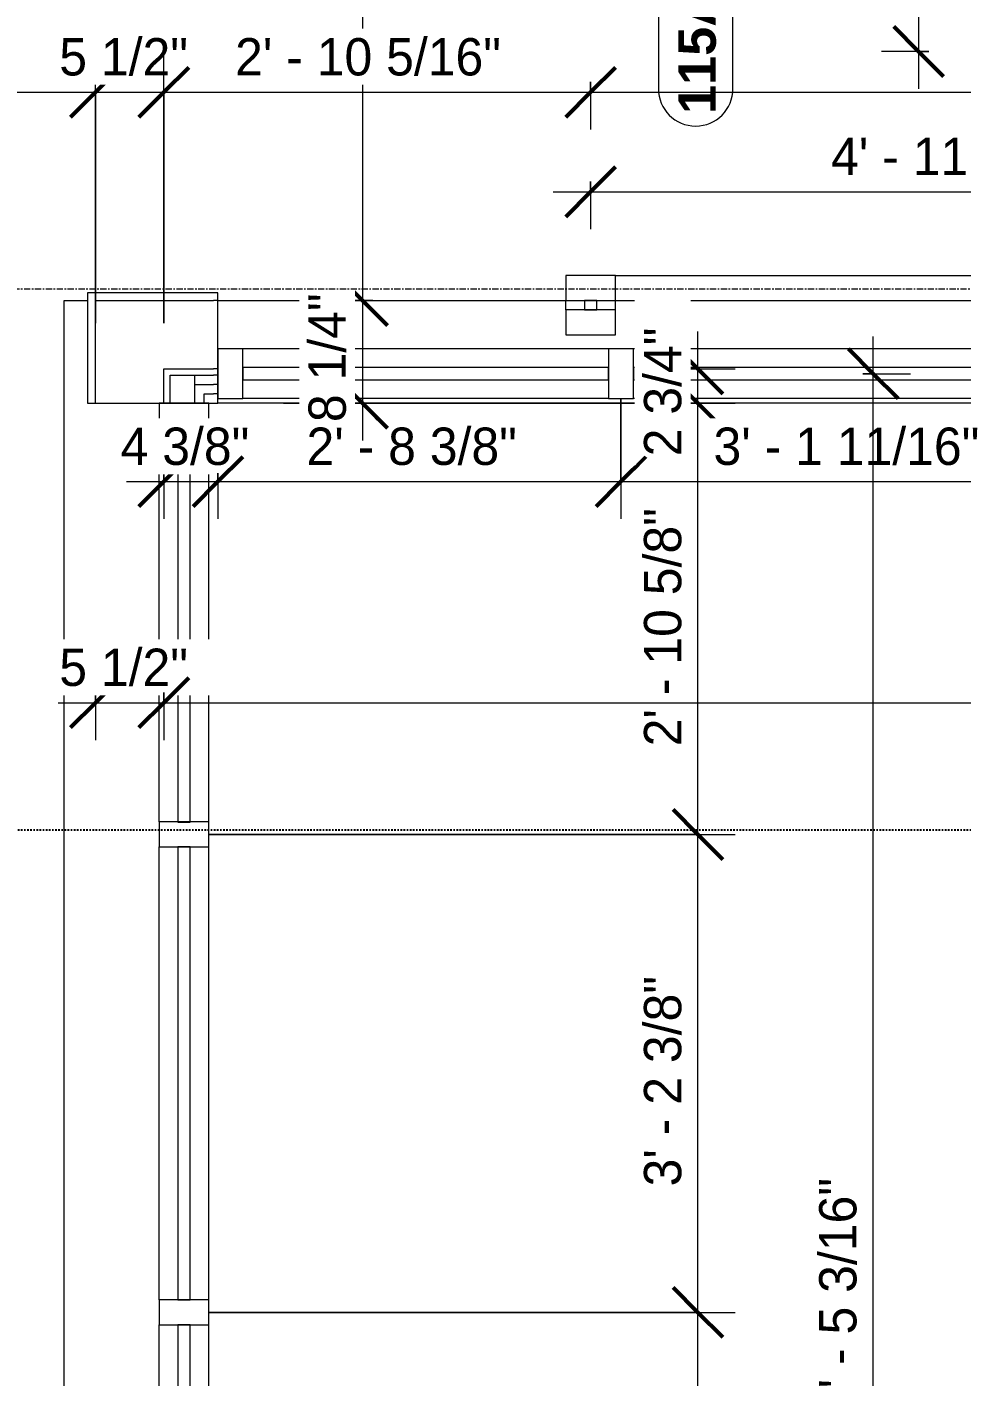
# Model space of a CAD drawing. Header units: inches. Extents: x -4058 to -1781, y 9814 to 12264.
# Drawn here: x -3415.2 to -3340.1, y 11197.9 to 11306.3 of the extents above; entities that cross this region are included whole.
import ezdxf

# ---------------------------------------------------------------- set-up
doc = ezdxf.new("R2010")
doc.units = ezdxf.units.IN
doc.header["$MEASUREMENT"] = 0
for name, pattern in [('Aligning Line 1_8_', [0.25, 0.125, -0.125]), ('Dash_2_', [0.25, 0.125, -0.125]), ('Grid Line 1_2_', [0.875, 0.5, -0.125, 0.125, -0.125])]:
    doc.linetypes.add(name, pattern=pattern)
for name, color, linetype, lineweight in [('0-1', 7, 'Continuous', 5), ('0-2', 7, 'Continuous', 9), ('A-ANNO-DIMS', 211, 'Continuous', 9), ('A-ANNO-DIMS-32', 211, 'Continuous', 9), ('A-DOOR-1', 7, 'Continuous', 9), ('A-DOOR-IDEN', 31, 'Continuous', 9), ('A-FLOR-1', 7, 'Continuous', 9), ('A-GLAZ-CURT-1', 7, 'Continuous', 9), ('A-GLAZ-CWMG-1', 7, 'Continuous', 9), ('A-WALL-1', 7, 'Continuous', 9), ('G-ANNO-SYMB', 111, 'Aligning Line 1_8_', 9), ('S-GRID-1', 1, 'Grid Line 1_2_', 9)]:
    doc.layers.add(name, color=color, linetype=linetype, lineweight=lineweight)
doc.layers.add('0-3', color=250, linetype='Dash_2_')
doc.styles.add('Arial_B', font='arialbd.ttf', dxfattribs={"height": 3})
doc.styles.add('Century Gothic', font='ufonts.com_century-gothic.ttf', dxfattribs={"height": 3})
doc.dimstyles.new('THE_DIMENSION_STRING_1', dxfattribs={"dimscale": 12, "dimtxt": 3.132505, "dimasz": 0.333333, "dimexe": 0.25, "dimexo": 0.166667, "dimgap": 0.041667, "dimtad": 1, "dimdec": 4, "dimrnd": 0.0625, "dimzin": 3, "dimdsep": 46, "dimlunit": 4, "dimtxsty": 'Century Gothic', "dimblk1": 'OBLIQUE', "dimblk2": 'OBLIQUE', "dimsah": 1, "dimcen": 0.09, "dimdle": 0.25, "dimazin": 0, "dimtfac": 1, "dimtdec": 4, "dimtix": 1, "dimtmove": 1, "dimatfit": 3, "dimfxl": 1, "dimtvp": 1, "dimtfill": 1, "dimfrac": 2, "dimtolj": 1, "dimtzin": 0, "dimarcsym": 2})
doc.dimstyles.new('THE_DIMENSION_STRING_3', dxfattribs={"dimscale": 12, "dimtxt": 3.132505, "dimasz": 0.333333, "dimexe": 0.25, "dimexo": 0.166667, "dimgap": 0.041667, "dimtad": 1, "dimdec": 4, "dimrnd": 0.0625, "dimzin": 3, "dimdsep": 46, "dimlunit": 4, "dimtxsty": 'Century Gothic', "dimblk1": 'OBLIQUE', "dimblk2": 'OBLIQUE', "dimsah": 1, "dimcen": 0.09, "dimdle": 0.25, "dimazin": 0, "dimtfac": 1, "dimtdec": 4, "dimtix": 1, "dimtmove": 0, "dimatfit": 3, "dimfxl": 1, "dimtvp": 1, "dimtfill": 1, "dimfrac": 2, "dimtolj": 1, "dimtzin": 0, "dimarcsym": 2})
doc.dimstyles.new('THE_DIMENSION_STRING_4', dxfattribs={"dimscale": 12, "dimtxt": 3.132505, "dimasz": 0.333333, "dimexe": 0.25, "dimexo": 0.166667, "dimgap": 0.041667, "dimtad": 1, "dimdec": 4, "dimrnd": 0.0625, "dimzin": 3, "dimdsep": 46, "dimlunit": 4, "dimtxsty": 'Century Gothic', "dimblk1": 'OBLIQUE', "dimblk2": 'OBLIQUE', "dimsah": 1, "dimcen": 0.09, "dimdle": 0.25, "dimazin": 0, "dimtfac": 1, "dimtdec": 4, "dimtix": 1, "dimtmove": 0, "dimatfit": 3, "dimfxl": 1, "dimtvp": 1, "dimtfill": 1, "dimfrac": 2, "dimtolj": 1, "dimtzin": 0, "dimarcsym": 2})

# ---------------------------------------------------------------- blocks, each defined once
blk = doc.blocks.new('System Panel - Glazed-3217424-UNIT PLANS - 1ST FLOOR')
at = {"layer": 'A-GLAZ-CURT-1'}
for p, q in [((15.825, 0.5), (-15.825, 0.5)), ((-15.825, 0.5), (-15.825, -0.5)), ((15.825, -0.5), (15.825, 0.5)), ((-15.825, -0.5), (15.825, -0.5))]:
    blk.add_line(p, q, dxfattribs=at)
blk = doc.blocks.new('Rectangular Mullion - 2_ x 4_ rectangular-3217425-UNIT PLANS - 1ST FLOOR')
at = {"layer": 'A-GLAZ-CWMG-1'}
for p, q in [((-3404.55, 11242.39), (-3404.55, 11274.04)), ((-3400.55, 11242.39), (-3400.55, 11274.04))]:
    blk.add_line(p, q, dxfattribs=at)
blk = doc.blocks.new('Rectangular Mullion - 2_ x 4_ rectangular-3216287-UNIT PLANS - 1ST FLOOR')
at = {"layer": 'A-GLAZ-CWMG-1'}
for p, q in [((0, 2), (-2, 2)), ((-2, 2), (-2, -2)), ((0, -2), (0, 2)), ((-2, -2), (0, -2))]:
    blk.add_line(p, q, dxfattribs=at)
blk = doc.blocks.new('System Panel - Glazed-3216364-UNIT PLANS - 1ST FLOOR')
at = {"layer": 'A-GLAZ-CURT-1'}
for p, q in [((18.2, 0.5), (-18.2, 0.5)), ((-18.2, 0.5), (-18.2, -0.5)), ((18.2, -0.5), (18.2, 0.5)), ((-18.2, -0.5), (18.2, -0.5))]:
    blk.add_line(p, q, dxfattribs=at)
blk = doc.blocks.new('Rectangular Mullion - 2_ x 4_ rectangular-3216290-UNIT PLANS - 1ST FLOOR')
at = {"layer": 'A-GLAZ-CWMG-1'}
for p, q in [((-1, 2), (1, 2)), ((-1, -2), (-1, 2)), ((1, 2), (1, -2)), ((1, -2), (-1, -2))]:
    blk.add_line(p, q, dxfattribs=at)
blk = doc.blocks.new('System Panel - Glazed-3216365-UNIT PLANS - 1ST FLOOR')
at = {"layer": 'A-GLAZ-CURT-1'}
for p, q in [((17.7, 0.5), (-17.7, 0.5)), ((-17.7, 0.5), (-17.7, -0.5)), ((17.7, -0.5), (17.7, 0.5)), ((-17.7, -0.5), (17.7, -0.5))]:
    blk.add_line(p, q, dxfattribs=at)
blk = doc.blocks.new('Rectangular Mullion - 2_ x 4_ rectangular-V4-UNIT PLANS - 1ST FLOOR')
at = {"layer": 'A-GLAZ-CWMG-1'}
for p, q in [((-3404.55, 11166.59), (-3404.55, 11201.99)), ((-3400.55, 11166.59), (-3400.55, 11201.99))]:
    blk.add_line(p, q, dxfattribs=at)
blk = doc.blocks.new('Rectangular Mullion - 2_ x 4_ rectangular-V5-UNIT PLANS - 1ST FLOOR')
at = {"layer": 'A-GLAZ-CWMG-1'}
for p, q in [((-3404.55, 11203.99), (-3404.55, 11240.39)), ((-3400.55, 11203.99), (-3400.55, 11240.39))]:
    blk.add_line(p, q, dxfattribs=at)
blk = doc.blocks.new('System Panel - Glazed-3216286-UNIT PLANS - 1ST FLOOR')
at = {"layer": 'A-GLAZ-CURT-1'}
for p, q in [((14.7, 0.5), (-14.7, 0.5)), ((-14.7, 0.5), (-14.7, -0.5)), ((14.7, -0.5), (14.7, 0.5)), ((-14.7, -0.5), (14.7, -0.5))]:
    blk.add_line(p, q, dxfattribs=at)
blk = doc.blocks.new('System Panel - Glazed-3216288-UNIT PLANS - 1ST FLOOR')
at = {"layer": 'A-GLAZ-CURT-1'}
for p, q in [((17.85, 0.5), (-17.85, 0.5)), ((-17.85, 0.5), (-17.85, -0.5)), ((17.85, -0.5), (17.85, 0.5)), ((-17.85, -0.5), (17.85, -0.5))]:
    blk.add_line(p, q, dxfattribs=at)
blk = doc.blocks.new('Rectangular Mullion - 2_ x 4_ rectangular-2351885-UNIT PLANS - 1ST FLOOR')
at = {"layer": 'A-GLAZ-CWMG-1'}
for p, q in [((-3368.43, 11280.41), (-3397.82, 11280.41)), ((-3368.43, 11276.41), (-3397.82, 11276.41))]:
    blk.add_line(p, q, dxfattribs=at)
blk = doc.blocks.new('Rectangular Mullion - 2_ x 4_ rectangular-2809831-UNIT PLANS - 1ST FLOOR')
at = {"layer": 'A-GLAZ-CWMG-1'}
for p, q in [((-3330.72, 11280.41), (-3366.43, 11280.41)), ((-3330.72, 11276.41), (-3366.43, 11276.41))]:
    blk.add_line(p, q, dxfattribs=at)
blk = doc.blocks.new('CTR - 1st Phase - Shell_rvt-1-UNIT PLANS - 1ST FLOOR')
at = {"layer": 'A-FLOR-1'}
for p, q in [((-3412.17, 11130.38), (-3412.17, 11284.29)), ((-3412.17, 11284.29), (-3410.3, 11284.29)), ((-3399.82, 11284.29), (-3371.87, 11284.29)), ((-3367.87, 11284.29), (-3290.72, 11284.29))]:
    blk.add_line(p, q, dxfattribs=at)
at = {"layer": 'A-WALL-1'}
for p, q in [((-3410.3, 11284.91), (-3410.3, 11276.04)), ((-3409.67, 11284.91), (-3410.3, 11284.91)), ((-3400.17, 11284.91), (-3409.67, 11284.91)), ((-3399.82, 11284.91), (-3400.17, 11284.91)), ((-3399.82, 11276.04), (-3399.82, 11284.91)), ((-3409.67, 11284.29), (-3404.17, 11284.29)), ((-3409.67, 11276.04), (-3409.67, 11284.29)), ((-3404.17, 11284.29), (-3400.17, 11284.29)), ((-3399.82, 11284.29), (-3400.17, 11284.29)), ((-3404.17, 11278.79), (-3403.67, 11278.79)), ((-3404.17, 11276.04), (-3404.17, 11278.79)), ((-3403.67, 11278.79), (-3400.17, 11278.79)), ((-3403.67, 11278.29), (-3401.67, 11278.29)), ((-3403.67, 11276.04), (-3403.67, 11278.29)), ((-3401.67, 11278.29), (-3400.17, 11278.29)), ((-3401.67, 11277.54), (-3401.67, 11278.29)), ((-3401.67, 11277.54), (-3401.67, 11278.29)), ((-3399.82, 11278.79), (-3400.17, 11278.79)), ((-3399.82, 11278.29), (-3400.17, 11278.29)), ((-3401.67, 11277.54), (-3400.92, 11277.54)), ((-3401.67, 11276.04), (-3401.67, 11277.54)), ((-3400.92, 11277.54), (-3400.17, 11277.54)), ((-3400.92, 11276.04), (-3400.92, 11276.79)), ((-3400.92, 11276.79), (-3400.17, 11276.79)), ((-3400.92, 11276.04), (-3400.92, 11276.79)), ((-3399.82, 11277.54), (-3400.17, 11277.54)), ((-3399.82, 11276.79), (-3400.17, 11276.79)), ((-3410.3, 11276.04), (-3400.92, 11276.04)), ((-3400.92, 11276.04), (-3400.17, 11276.04)), ((-3400.17, 11276.04), (-3399.82, 11276.04)), ((-3290.72, 11276.04), (-3399.82, 11276.04))]:
    blk.add_line(p, q, dxfattribs=at)
at = {"layer": '0-2'}
for name, p, rotation in [('Rectangular Mullion - 2_ x 4_ rectangular-3216287-UNIT PLANS - 1ST FLOOR', (-3399.82, 11278.41), 180), ('Rectangular Mullion - 2_ x 4_ rectangular-3216287-UNIT PLANS - 1ST FLOOR', (-3402.55, 11276.04), 89.99999999999838), ('System Panel - Glazed-3217424-UNIT PLANS - 1ST FLOOR', (-3402.55, 11258.21), 269.9999999999984), ('System Panel - Glazed-3216364-UNIT PLANS - 1ST FLOOR', (-3402.55, 11222.19), 269.9999999999984), ('System Panel - Glazed-3216365-UNIT PLANS - 1ST FLOOR', (-3402.55, 11184.29), 269.9999999999984)]:
    blk.add_blockref(name, p, dxfattribs=dict(at, rotation=rotation))
for name, p in [('Rectangular Mullion - 2_ x 4_ rectangular-2351885-UNIT PLANS - 1ST FLOOR', (0, 0)), ('Rectangular Mullion - 2_ x 4_ rectangular-2809831-UNIT PLANS - 1ST FLOOR', (0, 0)), ('System Panel - Glazed-3216286-UNIT PLANS - 1ST FLOOR', (-3383.12, 11278.41)), ('System Panel - Glazed-3216288-UNIT PLANS - 1ST FLOOR', (-3348.57, 11278.41)), ('Rectangular Mullion - 2_ x 4_ rectangular-3217425-UNIT PLANS - 1ST FLOOR', (0, 0)), ('Rectangular Mullion - 2_ x 4_ rectangular-V5-UNIT PLANS - 1ST FLOOR', (0, 0)), ('Rectangular Mullion - 2_ x 4_ rectangular-V4-UNIT PLANS - 1ST FLOOR', (0, 0))]:
    blk.add_blockref(name, p, dxfattribs=at)
at = {"layer": '0-2', "extrusion": (0, 0, -1)}
for p, rotation in [((3367.43, 11278.41), 180), ((3402.55, 11241.39), 270.0000000000016), ((3402.55, 11202.99), 270.0000000000016)]:
    blk.add_blockref('Rectangular Mullion - 2_ x 4_ rectangular-3216290-UNIT PLANS - 1ST FLOOR', p, dxfattribs=dict(at, rotation=rotation))
blk = doc.blocks.new('Rectangular Mullion - 2_ x 4_ - INTERIOR-2183544-UNIT PLANS - 1ST FLOOR')
at = {"layer": 'A-GLAZ-CWMG-1'}
for p, q in [((-2, 2), (0, 2)), ((-2, -2), (-2, 2)), ((0, 2), (0, -2)), ((0, -2), (-2, -2))]:
    blk.add_line(p, q, dxfattribs=at)
blk = doc.blocks.new('STOREFRONT DOOR - WOOD STILE W_ GLASS INSET-2189325-UNIT PLANS - 1ST FLOOR')
at = {"layer": 'A-DOOR-1'}
blk.add_line((-18, -2), (-18, -38), dxfattribs=at)
blk.add_arc((-18, -2), 36, 270, 360, dxfattribs=at)
blk = doc.blocks.new('System Panel - SINGLE PANE - SAFETY GLAZING-2345226-UNIT PLANS - 1ST FLOOR')
at = {"layer": 'A-GLAZ-CURT-1'}
for p, q in [((0.38, 0.5), (-0.38, 0.5)), ((-0.38, 0.5), (-0.38, -0.5)), ((0.38, -0.5), (0.38, 0.5)), ((-0.38, -0.5), (0.38, -0.5))]:
    blk.add_line(p, q, dxfattribs=at)
blk = doc.blocks.new('Rectangular Mullion - 2_ x 4_ - INTERIOR-2183538-UNIT PLANS - 1ST FLOOR')
at = {"layer": 'A-GLAZ-CWMG-1'}
for p, q in [((-3371.87, 11283.54), (-3371.87, 11284.3)), ((-3367.87, 11283.54), (-3367.87, 11284.3))]:
    blk.add_line(p, q, dxfattribs=at)
blk = doc.blocks.new('Rectangular Mullion - 2_ x 4_ - INTERIOR-2183540-UNIT PLANS - 1ST FLOOR')
at = {"layer": 'A-GLAZ-CWMG-1'}
for p, q in [((-1, 2), (1, 2)), ((-1, -2), (-1, 2)), ((1, 2), (1, -2)), ((1, -2), (-1, -2))]:
    blk.add_line(p, q, dxfattribs=at)
blk = doc.blocks.new('CTR - 1st Phase - Common Walls_rvt-1-UNIT PLANS - 1ST FLOOR')
at = {"layer": '0-2'}
for name, p, rotation in [('STOREFRONT DOOR - WOOD STILE W_ GLASS INSET-2189325-UNIT PLANS - 1ST FLOOR', (-3369.87, 11304.3), 89.99999999999955), ('System Panel - SINGLE PANE - SAFETY GLAZING-2345226-UNIT PLANS - 1ST FLOOR', (-3369.87, 11283.92), 269.9999999999995)]:
    blk.add_blockref(name, p, dxfattribs=dict(at, rotation=rotation))
at = {"layer": '0-2', "extrusion": (0, 0, -1), "rotation": 270.0000000000005}
for name, p in [('Rectangular Mullion - 2_ x 4_ - INTERIOR-2183540-UNIT PLANS - 1ST FLOOR', (3369.87, 11285.3)), ('Rectangular Mullion - 2_ x 4_ - INTERIOR-2183544-UNIT PLANS - 1ST FLOOR', (3369.87, 11281.54))]:
    blk.add_blockref(name, p, dxfattribs=at)
at = {"layer": '0-2'}
blk.add_blockref('Rectangular Mullion - 2_ x 4_ - INTERIOR-2183538-UNIT PLANS - 1ST FLOOR', (0, 0), dxfattribs=at)
blk = doc.blocks.new('DIMBLOCK626-UNIT PLANS - 1ST FLOOR')
at = {"layer": 'A-ANNO-DIMS-32', "lineweight": 50}
for p, q in [((-3361.24, 11202.99), (-3363.24, 11204.99)), ((-3361.24, 11202.99), (-3359.24, 11200.99)), ((-3361.24, 11164.59), (-3363.24, 11166.59)), ((-3361.24, 11164.59), (-3359.24, 11162.59))]:
    blk.add_line(p, q, dxfattribs=at)
at = {"layer": 'A-ANNO-DIMS-32'}
for p, q in [((-3400.55, 11202.99), (-3358.24, 11202.99)), ((-3361.24, 11202.99), (-3400.55, 11202.99)), ((-3361.24, 11164.59), (-3361.24, 11202.99)), ((-3398.17, 11164.59), (-3358.24, 11164.59)), ((-3361.24, 11164.59), (-3398.17, 11164.59))]:
    blk.add_line(p, q, dxfattribs=at)
blk.add_ellipse((-3361.24, 11181.04), major_axis=(7.23, 0), ratio=0.380191, start_param=0, end_param=1.570796, dxfattribs=at)
at = {"layer": 'A-ANNO-DIMS-32', "color": 0, "insert": (-3355.39, 11162.89), "char_height": 3, "width": 21.7784, "attachment_point": 1, "rotation": 90, "line_spacing_factor": 0.984502, "style": 'Century Gothic', "bg_fill": 3, "box_fill_scale": 1.25, "bg_fill_color": 256, "bg_fill_true_color": 13158600, "bg_fill_transparency": 0}
blk.add_mtext('3\' - 2 3/8"', dxfattribs=at)
blk = doc.blocks.new('_Oblique')
at = {"color": 0, "linetype": 'ByBlock', "lineweight": -2}
blk.add_line((-0.5, -0.5), (0.5, 0.5), dxfattribs=at)
blk = doc.blocks.new('DIMBLOCK627-UNIT PLANS - 1ST FLOOR')
at = {"layer": 'A-ANNO-DIMS-32', "lineweight": 50}
for p, q in [((-3361.24, 11241.39), (-3363.24, 11243.39)), ((-3361.24, 11241.39), (-3359.24, 11239.39)), ((-3361.24, 11202.99), (-3363.24, 11204.99)), ((-3361.24, 11202.99), (-3359.24, 11200.99))]:
    blk.add_line(p, q, dxfattribs=at)
at = {"layer": 'A-ANNO-DIMS-32'}
for p, q in [((-3400.55, 11241.39), (-3358.24, 11241.39)), ((-3361.24, 11241.39), (-3400.55, 11241.39)), ((-3361.24, 11202.99), (-3361.24, 11241.39)), ((-3400.55, 11202.99), (-3358.24, 11202.99)), ((-3361.24, 11202.99), (-3400.55, 11202.99))]:
    blk.add_line(p, q, dxfattribs=at)
at = {"layer": 'A-ANNO-DIMS-32', "color": 0, "insert": (-3365.58, 11213.11), "char_height": 3, "width": 21.7784, "attachment_point": 1, "rotation": 90, "line_spacing_factor": 0.984502, "style": 'Century Gothic', "bg_fill": 3, "box_fill_scale": 1.25, "bg_fill_color": 256, "bg_fill_true_color": 13158600, "bg_fill_transparency": 0}
blk.add_mtext('3\' - 2 3/8"', dxfattribs=at)
blk = doc.blocks.new('DIMBLOCK628-UNIT PLANS - 1ST FLOOR')
at = {"layer": 'A-ANNO-DIMS-32', "lineweight": 50}
for p, q in [((-3361.24, 11276.04), (-3363.24, 11278.04)), ((-3361.24, 11276.04), (-3359.24, 11274.04)), ((-3361.24, 11241.39), (-3363.24, 11243.39)), ((-3361.24, 11241.39), (-3359.24, 11239.39))]:
    blk.add_line(p, q, dxfattribs=at)
at = {"layer": 'A-ANNO-DIMS-32'}
for p, q in [((-3394.55, 11276.04), (-3358.24, 11276.04)), ((-3361.24, 11276.04), (-3394.55, 11276.04)), ((-3361.24, 11241.39), (-3361.24, 11276.04)), ((-3400.55, 11241.39), (-3358.24, 11241.39)), ((-3361.24, 11241.39), (-3400.55, 11241.39))]:
    blk.add_line(p, q, dxfattribs=at)
at = {"layer": 'A-ANNO-DIMS-32', "color": 0, "insert": (-3365.58, 11248.47), "char_height": 3, "width": 24.5827, "attachment_point": 1, "rotation": 90, "line_spacing_factor": 0.984502, "style": 'Century Gothic', "bg_fill": 3, "box_fill_scale": 1.25, "bg_fill_color": 256, "bg_fill_true_color": 13158600, "bg_fill_transparency": 0}
blk.add_mtext('2\' - 10 5/8"', dxfattribs=at)
blk = doc.blocks.new('DIMBLOCK629-UNIT PLANS - 1ST FLOOR')
at = {"layer": 'A-ANNO-DIMS-32'}
for p, q in [((-3361.24, 11276.04), (-3361.24, 11281.79)), ((-3362.07, 11278.79), (-3358.24, 11278.79)), ((-3361.24, 11278.79), (-3362.07, 11278.79)), ((-3394.55, 11276.04), (-3358.24, 11276.04)), ((-3361.24, 11276.04), (-3394.55, 11276.04))]:
    blk.add_line(p, q, dxfattribs=at)
at = {"layer": 'A-ANNO-DIMS-32', "lineweight": 50}
for p, q in [((-3361.24, 11278.79), (-3363.24, 11280.79)), ((-3361.24, 11276.04), (-3363.24, 11278.04)), ((-3361.24, 11278.79), (-3359.24, 11276.79)), ((-3361.24, 11276.04), (-3359.24, 11274.04))]:
    blk.add_line(p, q, dxfattribs=at)
at = {"layer": 'A-ANNO-DIMS-32', "color": 0, "insert": (-3365.58, 11271.77), "char_height": 3, "width": 13.5444, "attachment_point": 1, "rotation": 90, "line_spacing_factor": 0.984502, "style": 'Century Gothic', "bg_fill": 3, "box_fill_scale": 1.25, "bg_fill_color": 256, "bg_fill_true_color": 13158600, "bg_fill_transparency": 0}
blk.add_mtext('2 3/4"', dxfattribs=at)
blk = doc.blocks.new('DIMBLOCK630-UNIT PLANS - 1ST FLOOR')
at = {"layer": 'A-ANNO-DIMS-32', "lineweight": 50}
for p, q in [((-3404.17, 11269.74), (-3402.17, 11271.74)), ((-3399.82, 11269.74), (-3397.82, 11271.74)), ((-3404.17, 11269.74), (-3406.17, 11267.74)), ((-3399.82, 11269.74), (-3401.82, 11267.74))]:
    blk.add_line(p, q, dxfattribs=at)
at = {"layer": 'A-ANNO-DIMS-32'}
for p, q in [((-3404.17, 11270.56), (-3404.17, 11266.74)), ((-3404.17, 11269.74), (-3404.17, 11270.56)), ((-3399.82, 11270.41), (-3399.82, 11266.74)), ((-3399.82, 11269.74), (-3399.82, 11270.41)), ((-3407.17, 11269.74), (-3399.82, 11269.74))]:
    blk.add_line(p, q, dxfattribs=at)
at = {"layer": 'A-ANNO-DIMS-32', "color": 0, "insert": (-3407.64, 11274.08), "char_height": 3, "width": 13.5444, "attachment_point": 1, "line_spacing_factor": 0.984502, "style": 'Century Gothic', "bg_fill": 3, "box_fill_scale": 1.25, "bg_fill_color": 256, "bg_fill_true_color": 13158600, "bg_fill_transparency": 0}
blk.add_mtext('4 3/8"', dxfattribs=at)
blk = doc.blocks.new('DIMBLOCK631-UNIT PLANS - 1ST FLOOR')
at = {"layer": 'A-ANNO-DIMS-32'}
for p, q in [((-3367.43, 11276.41), (-3367.43, 11266.74)), ((-3367.43, 11269.74), (-3367.43, 11276.41)), ((-3399.82, 11270.41), (-3399.82, 11266.74)), ((-3399.82, 11269.74), (-3399.82, 11270.41)), ((-3399.82, 11269.74), (-3367.43, 11269.74))]:
    blk.add_line(p, q, dxfattribs=at)
at = {"layer": 'A-ANNO-DIMS-32', "lineweight": 50}
for p, q in [((-3399.82, 11269.74), (-3397.82, 11271.74)), ((-3367.43, 11269.74), (-3365.43, 11271.74)), ((-3399.82, 11269.74), (-3401.82, 11267.74)), ((-3367.43, 11269.74), (-3369.43, 11267.74))]:
    blk.add_line(p, q, dxfattribs=at)
at = {"layer": 'A-ANNO-DIMS-32', "color": 0, "insert": (-3392.7, 11274.08), "char_height": 3, "width": 21.7784, "attachment_point": 1, "line_spacing_factor": 0.984502, "style": 'Century Gothic', "bg_fill": 3, "box_fill_scale": 1.25, "bg_fill_color": 256, "bg_fill_true_color": 13158600, "bg_fill_transparency": 0}
blk.add_mtext('2\' - 8 3/8"', dxfattribs=at)
blk = doc.blocks.new('DIMBLOCK632-UNIT PLANS - 1ST FLOOR')
at = {"layer": 'A-ANNO-DIMS-32'}
for p, q in [((-3367.43, 11276.41), (-3367.43, 11266.74)), ((-3367.43, 11269.74), (-3367.43, 11276.41)), ((-3329.72, 11276.41), (-3329.72, 11266.74)), ((-3329.72, 11269.74), (-3329.72, 11276.41)), ((-3367.43, 11269.74), (-3329.72, 11269.74))]:
    blk.add_line(p, q, dxfattribs=at)
at = {"layer": 'A-ANNO-DIMS-32', "lineweight": 50}
for p, q in [((-3367.43, 11269.74), (-3365.43, 11271.74)), ((-3329.72, 11269.74), (-3327.72, 11271.74)), ((-3367.43, 11269.74), (-3369.43, 11267.74)), ((-3329.72, 11269.74), (-3331.72, 11267.74))]:
    blk.add_line(p, q, dxfattribs=at)
at = {"layer": 'A-ANNO-DIMS-32', "color": 0, "insert": (-3359.99, 11274.08), "char_height": 3, "width": 27.387, "attachment_point": 1, "line_spacing_factor": 0.984502, "style": 'Century Gothic', "bg_fill": 3, "box_fill_scale": 1.25, "bg_fill_color": 256, "bg_fill_true_color": 13158600, "bg_fill_transparency": 0}
blk.add_mtext('3\' - 1 11/16"', dxfattribs=at)
blk = doc.blocks.new('DIMBLOCK1026-UNIT PLANS - 1ST FLOOR')
at = {"layer": 'A-ANNO-DIMS-32', "lineweight": 50}
for p, q in [((-3388.2, 11471.79), (-3390.2, 11473.79)), ((-3388.2, 11471.79), (-3386.2, 11469.79)), ((-3388.2, 11284.29), (-3390.2, 11286.29)), ((-3388.2, 11284.29), (-3386.2, 11282.29))]:
    blk.add_line(p, q, dxfattribs=at)
at = {"layer": 'A-ANNO-DIMS-32'}
for p, q in [((-3373.87, 11471.79), (-3391.2, 11471.79)), ((-3388.2, 11471.79), (-3388.2, 11284.29)), ((-3388.2, 11471.79), (-3373.87, 11471.79)), ((-3387.37, 11284.29), (-3391.2, 11284.29)), ((-3388.2, 11284.29), (-3387.37, 11284.29))]:
    blk.add_line(p, q, dxfattribs=at)
at = {"layer": 'A-ANNO-DIMS-32', "color": 0, "insert": (-3392.54, 11367.8), "char_height": 3, "width": 24.5827, "attachment_point": 1, "rotation": 90, "line_spacing_factor": 0.984502, "style": 'Century Gothic', "bg_fill": 3, "box_fill_scale": 1.25, "bg_fill_color": 256, "bg_fill_true_color": 13158600, "bg_fill_transparency": 0}
blk.add_mtext('15\' - 7 1/2"', dxfattribs=at)
blk = doc.blocks.new('DIMBLOCK1027-UNIT PLANS - 1ST FLOOR')
at = {"layer": 'A-ANNO-DIMS-32', "lineweight": 50}
for p, q in [((-3388.2, 11284.29), (-3390.2, 11286.29)), ((-3388.2, 11284.29), (-3386.2, 11282.29)), ((-3388.2, 11276.04), (-3390.2, 11278.04)), ((-3388.2, 11276.04), (-3386.2, 11274.04))]:
    blk.add_line(p, q, dxfattribs=at)
at = {"layer": 'A-ANNO-DIMS-32'}
for p, q in [((-3387.37, 11284.29), (-3391.2, 11284.29)), ((-3388.2, 11284.29), (-3388.2, 11273.04)), ((-3388.2, 11284.29), (-3387.37, 11284.29)), ((-3394.55, 11276.04), (-3385.2, 11276.04)), ((-3388.2, 11276.04), (-3394.55, 11276.04))]:
    blk.add_line(p, q, dxfattribs=at)
at = {"layer": 'A-ANNO-DIMS-32', "color": 0, "insert": (-3392.54, 11274.52), "char_height": 3, "width": 13.5444, "attachment_point": 1, "rotation": 90, "line_spacing_factor": 0.984502, "style": 'Century Gothic', "bg_fill": 3, "box_fill_scale": 1.25, "bg_fill_color": 256, "bg_fill_true_color": 13158600, "bg_fill_transparency": 0}
blk.add_mtext('8 1/4"', dxfattribs=at)
blk = doc.blocks.new('DIMBLOCK1028-UNIT PLANS - 1ST FLOOR')
at = {"layer": 'A-ANNO-DIMS-32'}
for p, q in [((-3343.5, 11474.79), (-3343.5, 11301.3)), ((-3342.67, 11471.79), (-3346.5, 11471.79)), ((-3343.5, 11471.79), (-3342.67, 11471.79)), ((-3342.67, 11304.3), (-3346.5, 11304.3)), ((-3343.5, 11304.3), (-3342.67, 11304.3))]:
    blk.add_line(p, q, dxfattribs=at)
at = {"layer": 'A-ANNO-DIMS-32', "lineweight": 50}
for p, q in [((-3343.5, 11471.79), (-3345.5, 11473.79)), ((-3343.5, 11471.79), (-3341.5, 11469.79)), ((-3343.5, 11304.3), (-3345.5, 11306.3)), ((-3343.5, 11304.3), (-3341.5, 11302.3))]:
    blk.add_line(p, q, dxfattribs=at)
at = {"layer": 'A-ANNO-DIMS-32', "color": 0, "insert": (-3347.84, 11376.64), "char_height": 3, "width": 27.387, "attachment_point": 1, "rotation": 90, "line_spacing_factor": 0.984502, "style": 'Century Gothic', "bg_fill": 3, "box_fill_scale": 1.25, "bg_fill_color": 256, "bg_fill_true_color": 13158600, "bg_fill_transparency": 0}
blk.add_mtext('13\' - 11 1/2"', dxfattribs=at)
blk = doc.blocks.new('DIMBLOCK1070-UNIT PLANS - 1ST FLOOR')
at = {"layer": 'A-ANNO-DIMS-32'}
for p, q in [((-3310.72, 11282.66), (-3310.72, 11296.02)), ((-3369.87, 11293.85), (-3369.87, 11290.02)), ((-3369.87, 11293.02), (-3369.87, 11293.85)), ((-3372.87, 11293.02), (-3307.72, 11293.02)), ((-3310.72, 11293.02), (-3310.72, 11282.66))]:
    blk.add_line(p, q, dxfattribs=at)
at = {"layer": 'A-ANNO-DIMS-32', "lineweight": 50}
for p, q in [((-3369.87, 11293.02), (-3367.87, 11295.02)), ((-3310.72, 11293.02), (-3308.72, 11295.02)), ((-3369.87, 11293.02), (-3371.87, 11291.02)), ((-3310.72, 11293.02), (-3312.72, 11291.02))]:
    blk.add_line(p, q, dxfattribs=at)
at = {"layer": 'A-ANNO-DIMS-32', "color": 0, "insert": (-3350.54, 11297.37), "char_height": 3, "width": 24.5827, "attachment_point": 1, "line_spacing_factor": 0.984502, "style": 'Century Gothic', "bg_fill": 3, "box_fill_scale": 1.25, "bg_fill_color": 256, "bg_fill_true_color": 13158600, "bg_fill_transparency": 0}
blk.add_mtext('4\' - 11 1/8"', dxfattribs=at)
blk = doc.blocks.new('DIMBLOCK1077-UNIT PLANS - 1ST FLOOR')
at = {"layer": 'A-ANNO-DIMS-32'}
for p, q in [((-3477.32, 11291.44), (-3477.32, 11304.02)), ((-3409.67, 11282.48), (-3409.67, 11304.02)), ((-3477.32, 11301.02), (-3409.67, 11301.02)), ((-3477.32, 11301.02), (-3477.32, 11291.44)), ((-3409.67, 11301.02), (-3409.67, 11282.48))]:
    blk.add_line(p, q, dxfattribs=at)
at = {"layer": 'A-ANNO-DIMS-32', "lineweight": 50}
for p, q in [((-3477.32, 11301.02), (-3475.32, 11303.02)), ((-3409.67, 11301.02), (-3407.67, 11303.02)), ((-3477.32, 11301.02), (-3479.32, 11299.02)), ((-3409.67, 11301.02), (-3411.67, 11299.02))]:
    blk.add_line(p, q, dxfattribs=at)
at = {"layer": 'A-ANNO-DIMS-32', "color": 0, "insert": (-3452.57, 11305.37), "char_height": 3, "width": 21.7784, "attachment_point": 1, "line_spacing_factor": 0.984502, "style": 'Century Gothic', "bg_fill": 3, "box_fill_scale": 1.25, "bg_fill_color": 256, "bg_fill_true_color": 13158600, "bg_fill_transparency": 0}
blk.add_mtext('5\' - 7 5/8"', dxfattribs=at)
blk = doc.blocks.new('DIMBLOCK1078-UNIT PLANS - 1ST FLOOR')
at = {"layer": 'A-ANNO-DIMS-32'}
for p, q in [((-3409.67, 11282.48), (-3409.67, 11304.02)), ((-3404.17, 11282.48), (-3404.17, 11304.02)), ((-3409.67, 11301.02), (-3404.17, 11301.02)), ((-3409.67, 11301.02), (-3409.67, 11282.48)), ((-3404.17, 11301.02), (-3404.17, 11282.48))]:
    blk.add_line(p, q, dxfattribs=at)
at = {"layer": 'A-ANNO-DIMS-32', "lineweight": 50}
for p, q in [((-3409.67, 11301.02), (-3407.67, 11303.02)), ((-3404.17, 11301.02), (-3402.17, 11303.02)), ((-3409.67, 11301.02), (-3411.67, 11299.02)), ((-3404.17, 11301.02), (-3406.17, 11299.02))]:
    blk.add_line(p, q, dxfattribs=at)
at = {"layer": 'A-ANNO-DIMS-32', "color": 0, "insert": (-3412.57, 11305.37), "char_height": 3, "width": 13.5444, "attachment_point": 1, "line_spacing_factor": 0.984502, "style": 'Century Gothic', "bg_fill": 3, "box_fill_scale": 1.25, "bg_fill_color": 256, "bg_fill_true_color": 13158600, "bg_fill_transparency": 0}
blk.add_mtext('5 1/2"', dxfattribs=at)
blk = doc.blocks.new('DIMBLOCK1079-UNIT PLANS - 1ST FLOOR')
at = {"layer": 'A-ANNO-DIMS-32'}
for p, q in [((-3404.17, 11282.48), (-3404.17, 11304.02)), ((-3369.87, 11301.85), (-3369.87, 11298.02)), ((-3369.87, 11301.02), (-3369.87, 11301.85)), ((-3404.17, 11301.02), (-3369.87, 11301.02)), ((-3404.17, 11301.02), (-3404.17, 11282.48))]:
    blk.add_line(p, q, dxfattribs=at)
at = {"layer": 'A-ANNO-DIMS-32', "lineweight": 50}
for p, q in [((-3404.17, 11301.02), (-3402.17, 11303.02)), ((-3369.87, 11301.02), (-3367.87, 11303.02)), ((-3404.17, 11301.02), (-3406.17, 11299.02)), ((-3369.87, 11301.02), (-3371.87, 11299.02))]:
    blk.add_line(p, q, dxfattribs=at)
at = {"layer": 'A-ANNO-DIMS-32', "color": 0, "insert": (-3398.44, 11305.37), "char_height": 3, "width": 27.387, "attachment_point": 1, "line_spacing_factor": 0.984502, "style": 'Century Gothic', "bg_fill": 3, "box_fill_scale": 1.25, "bg_fill_color": 256, "bg_fill_true_color": 13158600, "bg_fill_transparency": 0}
blk.add_mtext('2\' - 10 5/16"', dxfattribs=at)
blk = doc.blocks.new('DIMBLOCK1080-UNIT PLANS - 1ST FLOOR')
at = {"layer": 'A-ANNO-DIMS-32', "lineweight": 50}
for p, q in [((-3369.87, 11301.02), (-3367.87, 11303.02)), ((-2918.82, 11301.02), (-2916.82, 11303.02)), ((-3369.87, 11301.02), (-3371.87, 11299.02)), ((-2918.82, 11301.02), (-2920.82, 11299.02))]:
    blk.add_line(p, q, dxfattribs=at)
at = {"layer": 'A-ANNO-DIMS-32'}
for p, q in [((-3369.87, 11301.85), (-3369.87, 11298.02)), ((-3369.87, 11301.02), (-3369.87, 11301.85)), ((-2918.82, 11301.85), (-2918.82, 11298.02)), ((-2918.82, 11301.02), (-2918.82, 11301.85)), ((-3369.87, 11301.02), (-2918.82, 11301.02))]:
    blk.add_line(p, q, dxfattribs=at)
at = {"layer": 'A-ANNO-DIMS-32', "color": 0, "insert": (-3155.76, 11305.37), "char_height": 3, "width": 27.387, "attachment_point": 1, "line_spacing_factor": 0.984502, "style": 'Century Gothic', "bg_fill": 3, "box_fill_scale": 1.25, "bg_fill_color": 256, "bg_fill_true_color": 13158600, "bg_fill_transparency": 0}
blk.add_mtext('37\' - 7 1/16"', dxfattribs=at)
blk = doc.blocks.new('DIMBLOCK1150-UNIT PLANS - 1ST FLOOR')
at = {"layer": 'A-ANNO-DIMS-32', "lineweight": 50}
for p, q in [((-3409.67, 11251.97), (-3407.67, 11253.97)), ((-3404.17, 11251.97), (-3402.17, 11253.97)), ((-3409.67, 11251.97), (-3411.67, 11249.97)), ((-3404.17, 11251.97), (-3406.17, 11249.97))]:
    blk.add_line(p, q, dxfattribs=at)
at = {"layer": 'A-ANNO-DIMS-32'}
for p, q in [((-3412.67, 11251.97), (-3404.17, 11251.97)), ((-3409.67, 11252.8), (-3409.67, 11248.97)), ((-3409.67, 11251.97), (-3409.67, 11252.8)), ((-3404.17, 11252.8), (-3404.17, 11248.97)), ((-3404.17, 11251.97), (-3404.17, 11252.8))]:
    blk.add_line(p, q, dxfattribs=at)
at = {"layer": 'A-ANNO-DIMS-32', "color": 0, "insert": (-3412.57, 11256.32), "char_height": 3, "width": 13.5444, "attachment_point": 1, "line_spacing_factor": 0.984502, "style": 'Century Gothic', "bg_fill": 3, "box_fill_scale": 1.25, "bg_fill_color": 256, "bg_fill_true_color": 13158600, "bg_fill_transparency": 0}
blk.add_mtext('5 1/2"', dxfattribs=at)
blk = doc.blocks.new('DIMBLOCK1151-UNIT PLANS - 1ST FLOOR')
at = {"layer": 'A-ANNO-DIMS-32'}
for p, q in [((-2918.82, 11282.29), (-2918.82, 11248.97)), ((-2918.82, 11251.97), (-2918.82, 11282.29)), ((-3404.17, 11252.8), (-3404.17, 11248.97)), ((-3404.17, 11251.97), (-3404.17, 11252.8)), ((-3404.17, 11251.97), (-2918.82, 11251.97))]:
    blk.add_line(p, q, dxfattribs=at)
at = {"layer": 'A-ANNO-DIMS-32', "lineweight": 50}
for p, q in [((-3404.17, 11251.97), (-3402.17, 11253.97)), ((-2918.82, 11251.97), (-2916.82, 11253.97)), ((-3404.17, 11251.97), (-3406.17, 11249.97)), ((-2918.82, 11251.97), (-2920.82, 11249.97))]:
    blk.add_line(p, q, dxfattribs=at)
at = {"layer": 'A-ANNO-DIMS-32', "color": 0, "insert": (-3171.74, 11256.32), "char_height": 3, "width": 24.5827, "attachment_point": 1, "line_spacing_factor": 0.984502, "style": 'Century Gothic', "bg_fill": 3, "box_fill_scale": 1.25, "bg_fill_color": 256, "bg_fill_true_color": 13158600, "bg_fill_transparency": 0}
blk.add_mtext('40\' - 5 3/8"', dxfattribs=at)
blk = doc.blocks.new('DIMBLOCK1163-UNIT PLANS - 1ST FLOOR')
at = {"layer": 'A-ANNO-DIMS-32'}
for p, q in [((-3347.15, 11129.25), (-3347.15, 11281.41)), ((-3347.98, 11278.41), (-3344.15, 11278.41)), ((-3347.15, 11278.41), (-3347.98, 11278.41)), ((-3407.92, 11129.25), (-3344.15, 11129.25)), ((-3347.15, 11129.25), (-3407.92, 11129.25))]:
    blk.add_line(p, q, dxfattribs=at)
at = {"layer": 'A-ANNO-DIMS-32', "lineweight": 50}
for p, q in [((-3347.15, 11278.41), (-3349.15, 11280.41)), ((-3347.15, 11278.41), (-3345.15, 11276.41)), ((-3347.15, 11129.25), (-3349.15, 11131.25)), ((-3347.15, 11129.25), (-3345.15, 11127.25))]:
    blk.add_line(p, q, dxfattribs=at)
at = {"layer": 'A-ANNO-DIMS-32', "color": 0, "insert": (-3351.5, 11192.42), "char_height": 3, "width": 27.387, "attachment_point": 1, "rotation": 90, "line_spacing_factor": 0.984502, "style": 'Century Gothic', "bg_fill": 3, "box_fill_scale": 1.25, "bg_fill_color": 256, "bg_fill_true_color": 13158600, "bg_fill_transparency": 0}
blk.add_mtext('12\' - 5 3/16"', dxfattribs=at)
blk = doc.blocks.new('Door Tag - Mark - Instance-4122133-UNIT PLANS - 1ST FLOOR')
at = {"layer": 'A-DOOR-IDEN'}
for p, q in [((0.09375, 0.09375), (-0.09375, 0.09375)), ((-0.09375, -0.09375), (0.09375, -0.09375))]:
    blk.add_line(p, q, dxfattribs=at)
for centre, start, end in [((-0.09375, 0), 90, 270), ((0.09375, 0), 270, 90)]:
    blk.add_arc(centre, 0.09375, start, end, dxfattribs=at)

msp = doc.modelspace()

# ---------------------------------------------------------------- block references
at = {"layer": '0-1'}
msp.add_blockref('CTR - 1st Phase - Shell_rvt-1-UNIT PLANS - 1ST FLOOR', (0, 0), dxfattribs=at)

# ---------------------------------------------------------------- next in the draw order: linework, layer by layer
at = {"layer": 'G-ANNO-SYMB'}
msp.add_line((-2851.7738, 11241.72163), (-3940.29498, 11241.72163), dxfattribs=at)

# ---------------------------------------------------------------- next in the draw order: block references
at = {"layer": '0-1'}
msp.add_blockref('CTR - 1st Phase - Common Walls_rvt-1-UNIT PLANS - 1ST FLOOR', (0, 0), dxfattribs=at)

# ---------------------------------------------------------------- next in the draw order: dimensions: what is measured, and where the dimension line sits
at = {"layer": 'A-ANNO-DIMS'}
dim = msp.add_linear_dim(base=(-3343.49669, 11304.30481), p1=(-3340.66826, 11471.7894), p2=(-3340.66826, 11304.30481), angle=90, dimstyle='THE_DIMENSION_STRING_4', override={"dimpost": '<>', "dimfxl": 167.484591}, dxfattribs=at)
dim.commit()
dim.dimension.update_dxf_attribs({"geometry": 'DIMBLOCK1028-UNIT PLANS - 1ST FLOOR', "text_midpoint": (-3345.73836, 11388.0471)})
dim = msp.add_linear_dim(base=(-3409.67374, 11301.02386), p1=(-3477.32374, 11289.4414), p2=(-3409.67374, 11280.4769), dimstyle='THE_DIMENSION_STRING_4', override={"dimpost": '<>', "dimfxl": 68.241371}, dxfattribs=at)
dim.commit()
dim.dimension.update_dxf_attribs({"geometry": 'DIMBLOCK1077-UNIT PLANS - 1ST FLOOR', "text_midpoint": (-3443.49874, 11303.26553)})
dim = msp.add_linear_dim(base=(-3361.23732, 11202.9894), p1=(-3400.17374, 11164.5894), p2=(-3402.54874, 11202.9894), angle=90, dimstyle='THE_DIMENSION_STRING_1', override={"dimpost": '<>', "dimfxl": 38.473376}, dxfattribs=at)
dim.commit()
dim.dimension.update_dxf_attribs({"geometry": 'DIMBLOCK626-UNIT PLANS - 1ST FLOOR', "text_midpoint": (-3353.39043, 11173.78081), "dimtype": 160, "text_rotation": 90})

# ---------------------------------------------------------------- next in the draw order: dimensions: what is measured, and where the dimension line sits
dim = msp.add_linear_dim(base=(-3404.17374, 11301.02386), p1=(-3409.67374, 11280.4769), p2=(-3404.17374, 11280.4769), dimstyle='THE_DIMENSION_STRING_4', override={"dimpost": '<>', "dimfxl": 5.5}, dxfattribs=at)
dim.commit()
dim.dimension.update_dxf_attribs({"geometry": 'DIMBLOCK1078-UNIT PLANS - 1ST FLOOR', "text_midpoint": (-3406.92374, 11303.26553)})
dim = msp.add_linear_dim(base=(-3361.23732, 11241.38627), p1=(-3402.54874, 11202.9894), p2=(-3402.54874, 11241.38627), angle=90, dimstyle='THE_DIMENSION_STRING_3', override={"dimpost": '<>', "dimfxl": 38.396875}, dxfattribs=at)
dim.commit()
dim.dimension.update_dxf_attribs({"geometry": 'DIMBLOCK627-UNIT PLANS - 1ST FLOOR', "text_midpoint": (-3363.47899, 11222.18783)})

# ---------------------------------------------------------------- next in the draw order: dimensions: what is measured, and where the dimension line sits
dim = msp.add_linear_dim(base=(-3361.23732, 11276.0394), p1=(-3402.54874, 11241.38627), p2=(-3396.54874, 11276.0394), angle=90, dimstyle='THE_DIMENSION_STRING_3', override={"dimpost": '<>', "dimfxl": 35.168723}, dxfattribs=at)
dim.commit()
dim.dimension.update_dxf_attribs({"geometry": 'DIMBLOCK628-UNIT PLANS - 1ST FLOOR', "text_midpoint": (-3363.47899, 11258.71283)})

# ---------------------------------------------------------------- next in the draw order: dimensions: what is measured, and where the dimension line sits
dim = msp.add_linear_dim(base=(-3361.23732, 11278.7894), p1=(-3396.54874, 11276.0394), p2=(-3364.06574, 11278.7894), angle=90, dimstyle='THE_DIMENSION_STRING_3', override={"dimpost": '<>', "dimfxl": 32.599193}, dxfattribs=at)
dim.commit()
dim.dimension.update_dxf_attribs({"geometry": 'DIMBLOCK629-UNIT PLANS - 1ST FLOOR', "text_midpoint": (-3363.47899, 11277.4144)})
dim = msp.add_linear_dim(base=(-3404.17374, 11251.97472), p1=(-3409.67374, 11254.80315), p2=(-3404.17374, 11254.80315), dimstyle='THE_DIMENSION_STRING_4', override={"dimpost": '<>', "dimfxl": 5.5}, dxfattribs=at)
dim.commit()
dim.dimension.update_dxf_attribs({"geometry": 'DIMBLOCK1150-UNIT PLANS - 1ST FLOOR', "text_midpoint": (-3406.92374, 11254.21639)})

# ---------------------------------------------------------------- next in the draw order: dimensions: what is measured, and where the dimension line sits
dim = msp.add_linear_dim(base=(-3388.19524, 11284.2894), p1=(-3371.87374, 11471.7894), p2=(-3385.36682, 11284.2894), angle=90, dimstyle='THE_DIMENSION_STRING_4', override={"dimpost": '<>', "dimfxl": 187.984875}, dxfattribs=at)
dim.commit()
dim.dimension.update_dxf_attribs({"geometry": 'DIMBLOCK1026-UNIT PLANS - 1ST FLOOR', "text_midpoint": (-3390.43692, 11378.0394)})
dim = msp.add_linear_dim(base=(-3399.82374, 11269.73653), p1=(-3404.17374, 11272.56496), p2=(-3399.82374, 11272.4144), dimstyle='THE_DIMENSION_STRING_3', override={"dimpost": '<>', "dimfxl": 4.352605}, dxfattribs=at)
dim.commit()
dim.dimension.update_dxf_attribs({"geometry": 'DIMBLOCK630-UNIT PLANS - 1ST FLOOR', "text_midpoint": (-3401.99874, 11271.97821)})

# ---------------------------------------------------------------- next in the draw order: dimensions: what is measured, and where the dimension line sits
for base, p1, p2, dimstyle, override, picture, middle in [((-3310.72374, 11293.02386), (-3369.87374, 11295.85229), (-3310.72374, 11280.6644), 'THE_DIMENSION_STRING_4', {"dimpost": '<>', "dimfxl": 61.068769}, 'DIMBLOCK1070-UNIT PLANS - 1ST FLOOR', (-3340.29874, 11295.26553)), ((-3367.4253, 11269.73653), (-3399.82374, 11272.4144), (-3367.4253, 11278.4144), 'THE_DIMENSION_STRING_3', {"dimpost": '<>', "dimfxl": 32.949336}, 'DIMBLOCK631-UNIT PLANS - 1ST FLOOR', (-3383.62452, 11271.97821))]:
    dim = msp.add_linear_dim(base=base, p1=p1, p2=p2, dimstyle=dimstyle, override=override, dxfattribs=at)
    dim.commit()
    dim.dimension.update_dxf_attribs({"geometry": picture, "text_midpoint": middle})

# ---------------------------------------------------------------- next in the draw order: dimensions: what is measured, and where the dimension line sits
dim = msp.add_linear_dim(base=(-3388.19524, 11276.0394), p1=(-3385.36682, 11284.2894), p2=(-3396.54874, 11276.0394), angle=90, dimstyle='THE_DIMENSION_STRING_4', override={"dimpost": '<>', "dimfxl": 13.895965}, dxfattribs=at)
dim.commit()
dim.dimension.update_dxf_attribs({"geometry": 'DIMBLOCK1027-UNIT PLANS - 1ST FLOOR', "text_midpoint": (-3390.43692, 11280.1644)})
dim = msp.add_linear_dim(base=(-3329.72374, 11269.73653), p1=(-3367.4253, 11278.4144), p2=(-3329.72374, 11278.4144), dimstyle='THE_DIMENSION_STRING_3', override={"dimpost": '<>', "dimfxl": 37.701562}, dxfattribs=at)
dim.commit()
dim.dimension.update_dxf_attribs({"geometry": 'DIMBLOCK632-UNIT PLANS - 1ST FLOOR', "text_midpoint": (-3348.57452, 11271.97821)})

# ---------------------------------------------------------------- next in the draw order: dimensions: what is measured, and where the dimension line sits
dim = msp.add_linear_dim(base=(-3369.87374, 11301.02386), p1=(-3404.17374, 11280.4769), p2=(-3369.87374, 11303.85229), dimstyle='THE_DIMENSION_STRING_4', override={"dimpost": '<>', "dimfxl": 41.507817}, dxfattribs=at)
dim.commit()
dim.dimension.update_dxf_attribs({"geometry": 'DIMBLOCK1079-UNIT PLANS - 1ST FLOOR', "text_midpoint": (-3387.02374, 11303.26553)})

# ---------------------------------------------------------------- next in the draw order: linework, layer by layer
at = {"layer": 'S-GRID-1'}
msp.add_line((-1781.27288, 11285.1894), (-4041.7795, 11285.1894), dxfattribs=at)

# ---------------------------------------------------------------- next in the draw order: dimensions: what is measured, and where the dimension line sits
at = {"layer": 'A-ANNO-DIMS'}
for base, p1, p2, override, picture, middle in [((-2918.82386, 11301.02386), (-3369.87374, 11303.85229), (-2918.82386, 11303.85229), {"dimpost": '<>', "dimfxl": 451.049878}, 'DIMBLOCK1080-UNIT PLANS - 1ST FLOOR', (-3144.3488, 11303.26553)), ((-2918.82386, 11251.97472), (-3404.17374, 11254.80315), (-2918.82386, 11284.2894), {"dimpost": '<>', "dimfxl": 486.244736}, 'DIMBLOCK1151-UNIT PLANS - 1ST FLOOR', (-3161.4988, 11254.21639))]:
    dim = msp.add_linear_dim(base=base, p1=p1, p2=p2, dimstyle='THE_DIMENSION_STRING_4', override=override, dxfattribs=at)
    dim.commit()
    dim.dimension.update_dxf_attribs({"geometry": picture, "text_midpoint": middle})

# ---------------------------------------------------------------- next in the draw order: block references
at = {"layer": 'A-DOOR-IDEN', "xscale": 31.99999999999999, "yscale": 31.99999999999999, "zscale": 31.99999999999999, "rotation": 89.99999999999955}
msp.add_blockref('Door Tag - Mark - Instance-4122133-UNIT PLANS - 1ST FLOOR', (-3361.42272, 11304.30481), dxfattribs=at)

# ---------------------------------------------------------------- next in the draw order: texts
at = {"layer": 'A-DOOR-IDEN', "insert": (-3362.80257, 11299.28946), "char_height": 3, "width": 12.019, "attachment_point": 1, "rotation": 90, "style": 'Arial_B'}
msp.add_mtext('115A', dxfattribs=at)

# ---------------------------------------------------------------- next in the draw order: dimensions: what is measured, and where the dimension line sits
at = {"layer": 'A-ANNO-DIMS'}
dim = msp.add_linear_dim(base=(-3347.15198, 11278.4144), p1=(-3409.92374, 11129.2519), p2=(-3349.9804, 11278.4144), angle=90, dimstyle='THE_DIMENSION_STRING_4', override={"dimpost": '<>', "dimfxl": 160.756508}, dxfattribs=at)
dim.commit()
dim.dimension.update_dxf_attribs({"geometry": 'DIMBLOCK1163-UNIT PLANS - 1ST FLOOR', "text_midpoint": (-3349.39365, 11203.83315)})

# ---------------------------------------------------------------- next in the draw order: linework, layer by layer
at = {"layer": '0-3'}
msp.add_line((-2851.7738, 11241.72163), (-3940.29498, 11241.72163), dxfattribs=at)

doc.saveas('drawing.dxf')
